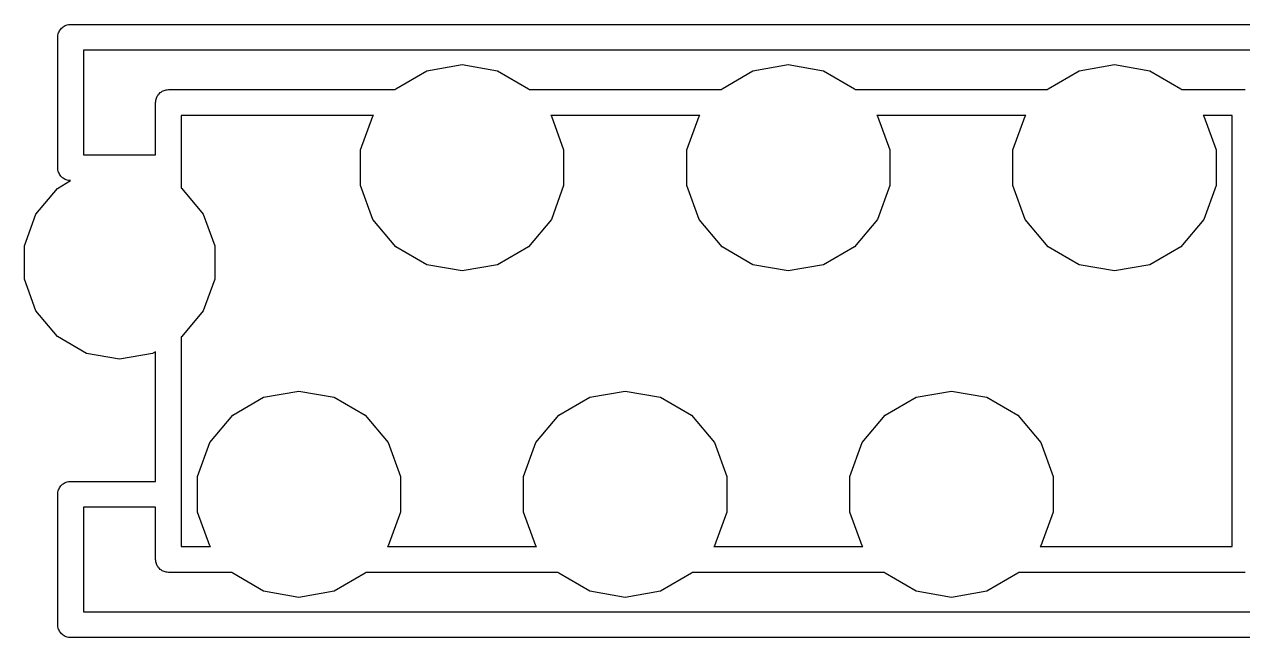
# Model space of a CAD drawing. Extents: x 69.6 to 139.6, y -158 to -61.
# Drawn here: x 111.55 to 121.03, y -115.44 to -110.66 of the extents above; entities that cross this region are included whole.
import ezdxf

# ---------------------------------------------------------------- set-up
doc = ezdxf.new("R2010")
doc.units = 0
doc.header["$MEASUREMENT"] = 0
doc.layers.add('BLACK', color=7, linetype='CONTINUOUS')

msp = doc.modelspace()

# ---------------------------------------------------------------- linework, layer by layer
at = {"layer": 'Black'}
for p, q in [((111.83, -110.7), (111.837, -110.694)), ((111.837, -110.694), (111.843, -110.687)), ((111.843, -110.687), (111.85, -110.683)), ((111.85, -110.683), (111.857, -110.677)), ((111.857, -110.677), (111.865, -110.674)), ((111.865, -110.674), (111.873, -110.67)), ((111.873, -110.67), (111.881, -110.668)), ((111.881, -110.668), (111.89, -110.665)), ((111.89, -110.665), (111.898, -110.665)), ((111.898, -110.665), (111.907, -110.664)), ((111.907, -110.664), (121.813, -110.664)), ((111.807, -110.764), (111.808, -110.755)), ((111.807, -111.78), (111.807, -110.764)), ((111.808, -110.747), (111.811, -110.738)), ((111.808, -110.755), (111.808, -110.747)), ((111.811, -110.738), (111.813, -110.73)), ((111.813, -110.73), (111.817, -110.722)), ((111.817, -110.722), (111.82, -110.714)), ((111.82, -110.714), (111.826, -110.707)), ((111.826, -110.707), (111.83, -110.7)), ((121.713, -110.864), (112.007, -110.864)), ((112.007, -110.864), (112.007, -111.68)), ((114.68, -111.025), (114.955, -110.977)), ((114.955, -110.977), (115.23, -111.025)), ((117.22, -111.025), (117.495, -110.977)), ((117.495, -110.977), (117.77, -111.025)), ((119.76, -111.025), (120.035, -110.977)), ((120.035, -110.977), (120.31, -111.025)), ((114.439, -111.165), (114.68, -111.025)), ((115.23, -111.025), (115.471, -111.165)), ((116.979, -111.165), (117.22, -111.025)), ((117.77, -111.025), (118.011, -111.165)), ((119.519, -111.165), (119.76, -111.025)), ((120.31, -111.025), (120.551, -111.165)), ((114.433, -111.172), (114.439, -111.165)), ((115.471, -111.165), (115.477, -111.172)), ((116.973, -111.172), (116.979, -111.165)), ((118.011, -111.165), (118.017, -111.172)), ((119.513, -111.172), (119.519, -111.165)), ((120.551, -111.165), (120.557, -111.172)), ((112.569, -111.272), (112.57, -111.263)), ((112.57, -111.255), (112.573, -111.246)), ((112.57, -111.263), (112.57, -111.255)), ((112.573, -111.246), (112.575, -111.238)), ((112.575, -111.238), (112.579, -111.23)), ((112.579, -111.23), (112.582, -111.222)), ((112.582, -111.222), (112.588, -111.215)), ((112.588, -111.215), (112.592, -111.208)), ((112.592, -111.208), (112.599, -111.202)), ((112.599, -111.202), (112.605, -111.195)), ((112.605, -111.195), (112.612, -111.191)), ((112.612, -111.191), (112.619, -111.185)), ((112.619, -111.185), (112.627, -111.182)), ((112.627, -111.182), (112.635, -111.178)), ((112.635, -111.178), (112.643, -111.176)), ((112.643, -111.176), (112.652, -111.173)), ((112.652, -111.173), (112.66, -111.173)), ((112.66, -111.173), (112.669, -111.172)), ((112.669, -111.172), (114.433, -111.172)), ((115.477, -111.172), (116.973, -111.172)), ((118.017, -111.172), (119.513, -111.172)), ((120.557, -111.172), (121.051, -111.172)), ((112.569, -111.68), (112.569, -111.272)), ((114.265, -111.372), (112.769, -111.372)), ((112.769, -111.372), (112.769, -111.938)), ((114.164, -111.641), (114.26, -111.378)), ((114.26, -111.378), (114.265, -111.372)), ((116.805, -111.372), (115.645, -111.372)), ((115.645, -111.372), (115.65, -111.378)), ((115.65, -111.378), (115.746, -111.641)), ((116.704, -111.641), (116.8, -111.378)), ((116.8, -111.378), (116.805, -111.372)), ((119.345, -111.372), (118.185, -111.372)), ((118.185, -111.372), (118.19, -111.378)), ((118.19, -111.378), (118.286, -111.641)), ((119.244, -111.641), (119.34, -111.378)), ((119.34, -111.378), (119.345, -111.372)), ((120.951, -111.372), (120.725, -111.372)), ((120.725, -111.372), (120.73, -111.378)), ((120.73, -111.378), (120.826, -111.641)), ((120.951, -114.728), (120.951, -111.372)), ((114.164, -111.919), (114.164, -111.641)), ((115.746, -111.641), (115.746, -111.919)), ((116.704, -111.919), (116.704, -111.641)), ((118.286, -111.641), (118.286, -111.919)), ((119.244, -111.919), (119.244, -111.641)), ((120.826, -111.641), (120.826, -111.919)), ((112.007, -111.68), (112.569, -111.68)), ((111.808, -111.789), (111.807, -111.78)), ((111.808, -111.797), (111.808, -111.789)), ((111.811, -111.806), (111.808, -111.797)), ((111.813, -111.814), (111.811, -111.806)), ((111.817, -111.822), (111.813, -111.814)), ((111.82, -111.83), (111.817, -111.822)), ((111.826, -111.837), (111.82, -111.83)), ((111.804, -111.94), (111.907, -111.88)), ((111.83, -111.844), (111.826, -111.837)), ((111.837, -111.85), (111.83, -111.844)), ((111.843, -111.857), (111.837, -111.85)), ((111.85, -111.861), (111.843, -111.857)), ((111.857, -111.867), (111.85, -111.861)), ((111.865, -111.87), (111.857, -111.867)), ((111.873, -111.874), (111.865, -111.87)), ((111.881, -111.876), (111.873, -111.874)), ((111.89, -111.879), (111.881, -111.876)), ((111.898, -111.879), (111.89, -111.879)), ((111.907, -111.88), (111.898, -111.879)), ((111.907, -111.88), (111.907, -111.88)), ((114.26, -112.182), (114.164, -111.919)), ((115.746, -111.919), (115.65, -112.182)), ((116.8, -112.182), (116.704, -111.919)), ((118.286, -111.919), (118.19, -112.182)), ((119.34, -112.182), (119.244, -111.919)), ((120.826, -111.919), (120.73, -112.182)), ((111.636, -112.14), (111.804, -111.94)), ((112.769, -111.938), (112.772, -111.94)), ((112.772, -111.94), (112.94, -112.14)), ((111.547, -112.386), (111.636, -112.14)), ((112.94, -112.14), (113.029, -112.386)), ((114.439, -112.395), (114.26, -112.182)), ((115.65, -112.182), (115.471, -112.395)), ((116.979, -112.395), (116.8, -112.182)), ((118.19, -112.182), (118.011, -112.395)), ((119.519, -112.395), (119.34, -112.182)), ((120.73, -112.182), (120.551, -112.395)), ((111.547, -112.647), (111.547, -112.386)), ((113.029, -112.386), (113.029, -112.647)), ((114.68, -112.535), (114.439, -112.395)), ((115.471, -112.395), (115.23, -112.535)), ((117.22, -112.535), (116.979, -112.395)), ((118.011, -112.395), (117.77, -112.535)), ((119.76, -112.535), (119.519, -112.395)), ((120.551, -112.395), (120.31, -112.535)), ((114.955, -112.583), (114.68, -112.535)), ((115.23, -112.535), (114.955, -112.583)), ((117.495, -112.583), (117.22, -112.535)), ((117.77, -112.535), (117.495, -112.583)), ((120.035, -112.583), (119.76, -112.535)), ((120.31, -112.535), (120.035, -112.583)), ((111.636, -112.893), (111.547, -112.647)), ((113.029, -112.647), (112.94, -112.893)), ((111.804, -113.093), (111.636, -112.893)), ((112.94, -112.893), (112.772, -113.093)), ((112.031, -113.224), (111.804, -113.093)), ((112.772, -113.093), (112.769, -113.095)), ((112.769, -113.095), (112.769, -114.728)), ((112.288, -113.269), (112.031, -113.224)), ((112.545, -113.224), (112.288, -113.269)), ((112.569, -113.211), (112.545, -113.224)), ((112.569, -114.22), (112.569, -113.211)), ((113.41, -113.565), (113.685, -113.517)), ((113.685, -113.517), (113.96, -113.565)), ((115.95, -113.565), (116.225, -113.517)), ((116.225, -113.517), (116.5, -113.565)), ((118.49, -113.565), (118.765, -113.517)), ((118.765, -113.517), (119.04, -113.565)), ((113.169, -113.705), (113.41, -113.565)), ((113.96, -113.565), (114.201, -113.705)), ((115.709, -113.705), (115.95, -113.565)), ((116.5, -113.565), (116.741, -113.705)), ((118.249, -113.705), (118.49, -113.565)), ((119.04, -113.565), (119.281, -113.705)), ((112.99, -113.918), (113.169, -113.705)), ((114.201, -113.705), (114.38, -113.918)), ((115.53, -113.918), (115.709, -113.705)), ((116.741, -113.705), (116.92, -113.918)), ((118.07, -113.918), (118.249, -113.705)), ((119.281, -113.705), (119.46, -113.918)), ((112.894, -114.181), (112.99, -113.918)), ((114.38, -113.918), (114.476, -114.181)), ((115.434, -114.181), (115.53, -113.918)), ((116.92, -113.918), (117.016, -114.181)), ((117.974, -114.181), (118.07, -113.918)), ((119.46, -113.918), (119.556, -114.181)), ((112.894, -114.459), (112.894, -114.181)), ((114.476, -114.181), (114.476, -114.459)), ((115.434, -114.459), (115.434, -114.181)), ((117.016, -114.181), (117.016, -114.459)), ((117.974, -114.459), (117.974, -114.181)), ((119.556, -114.181), (119.556, -114.459)), ((111.808, -114.303), (111.811, -114.294)), ((111.811, -114.294), (111.813, -114.286)), ((111.813, -114.286), (111.817, -114.278)), ((111.817, -114.278), (111.82, -114.27)), ((111.82, -114.27), (111.826, -114.263)), ((111.826, -114.263), (111.83, -114.256)), ((111.83, -114.256), (111.837, -114.25)), ((111.837, -114.25), (111.843, -114.243)), ((111.843, -114.243), (111.85, -114.239)), ((111.85, -114.239), (111.857, -114.233)), ((111.857, -114.233), (111.865, -114.23)), ((111.865, -114.23), (111.873, -114.226)), ((111.873, -114.226), (111.881, -114.224)), ((111.881, -114.224), (111.89, -114.221)), ((111.89, -114.221), (111.898, -114.221)), ((111.898, -114.221), (111.907, -114.22)), ((111.907, -114.22), (112.569, -114.22)), ((111.807, -114.32), (111.808, -114.311)), ((111.807, -115.336), (111.807, -114.32)), ((111.808, -114.311), (111.808, -114.303)), ((112.569, -114.42), (112.007, -114.42)), ((112.007, -114.42), (112.007, -115.236)), ((112.569, -114.828), (112.569, -114.42)), ((112.99, -114.722), (112.894, -114.459)), ((114.476, -114.459), (114.38, -114.722)), ((115.53, -114.722), (115.434, -114.459)), ((117.016, -114.459), (116.92, -114.722)), ((118.07, -114.722), (117.974, -114.459)), ((119.556, -114.459), (119.46, -114.722)), ((112.769, -114.728), (112.995, -114.728)), ((112.995, -114.728), (112.99, -114.722)), ((114.38, -114.722), (114.375, -114.728)), ((114.375, -114.728), (115.535, -114.728)), ((115.535, -114.728), (115.53, -114.722)), ((116.92, -114.722), (116.915, -114.728)), ((116.915, -114.728), (118.075, -114.728)), ((118.075, -114.728), (118.07, -114.722)), ((119.46, -114.722), (119.455, -114.728)), ((119.455, -114.728), (120.951, -114.728)), ((112.57, -114.837), (112.569, -114.828)), ((112.57, -114.845), (112.57, -114.837)), ((112.573, -114.854), (112.57, -114.845)), ((112.575, -114.862), (112.573, -114.854)), ((112.579, -114.87), (112.575, -114.862)), ((112.582, -114.878), (112.579, -114.87)), ((112.588, -114.885), (112.582, -114.878)), ((112.592, -114.892), (112.588, -114.885)), ((112.599, -114.898), (112.592, -114.892)), ((112.605, -114.905), (112.599, -114.898)), ((112.612, -114.909), (112.605, -114.905)), ((112.619, -114.915), (112.612, -114.909)), ((112.627, -114.918), (112.619, -114.915)), ((112.635, -114.922), (112.627, -114.918)), ((112.643, -114.924), (112.635, -114.922)), ((112.652, -114.927), (112.643, -114.924)), ((112.66, -114.927), (112.652, -114.927)), ((112.669, -114.928), (112.66, -114.927)), ((113.163, -114.928), (112.669, -114.928)), ((113.169, -114.935), (113.163, -114.928)), ((113.41, -115.075), (113.169, -114.935)), ((114.201, -114.935), (113.96, -115.075)), ((114.207, -114.928), (114.201, -114.935)), ((115.703, -114.928), (114.207, -114.928)), ((115.709, -114.935), (115.703, -114.928)), ((115.95, -115.075), (115.709, -114.935)), ((116.741, -114.935), (116.5, -115.075)), ((116.747, -114.928), (116.741, -114.935)), ((118.243, -114.928), (116.747, -114.928)), ((118.249, -114.935), (118.243, -114.928)), ((118.49, -115.075), (118.249, -114.935)), ((119.281, -114.935), (119.04, -115.075)), ((119.287, -114.928), (119.281, -114.935)), ((121.051, -114.928), (119.287, -114.928)), ((113.685, -115.123), (113.41, -115.075)), ((113.96, -115.075), (113.685, -115.123)), ((116.225, -115.123), (115.95, -115.075)), ((116.5, -115.075), (116.225, -115.123)), ((118.765, -115.123), (118.49, -115.075)), ((119.04, -115.075), (118.765, -115.123)), ((112.007, -115.236), (121.713, -115.236)), ((111.808, -115.345), (111.807, -115.336)), ((111.808, -115.353), (111.808, -115.345)), ((111.811, -115.362), (111.808, -115.353)), ((111.813, -115.37), (111.811, -115.362)), ((111.817, -115.378), (111.813, -115.37)), ((111.82, -115.386), (111.817, -115.378)), ((111.826, -115.393), (111.82, -115.386)), ((111.83, -115.4), (111.826, -115.393)), ((111.837, -115.406), (111.83, -115.4)), ((111.843, -115.413), (111.837, -115.406)), ((111.85, -115.417), (111.843, -115.413)), ((111.857, -115.423), (111.85, -115.417)), ((111.865, -115.426), (111.857, -115.423)), ((111.873, -115.43), (111.865, -115.426)), ((111.881, -115.432), (111.873, -115.43)), ((111.89, -115.435), (111.881, -115.432)), ((111.898, -115.435), (111.89, -115.435)), ((111.907, -115.436), (111.898, -115.435)), ((121.813, -115.436), (111.907, -115.436))]:
    msp.add_line(p, q, dxfattribs=at)

doc.saveas('drawing.dxf')
